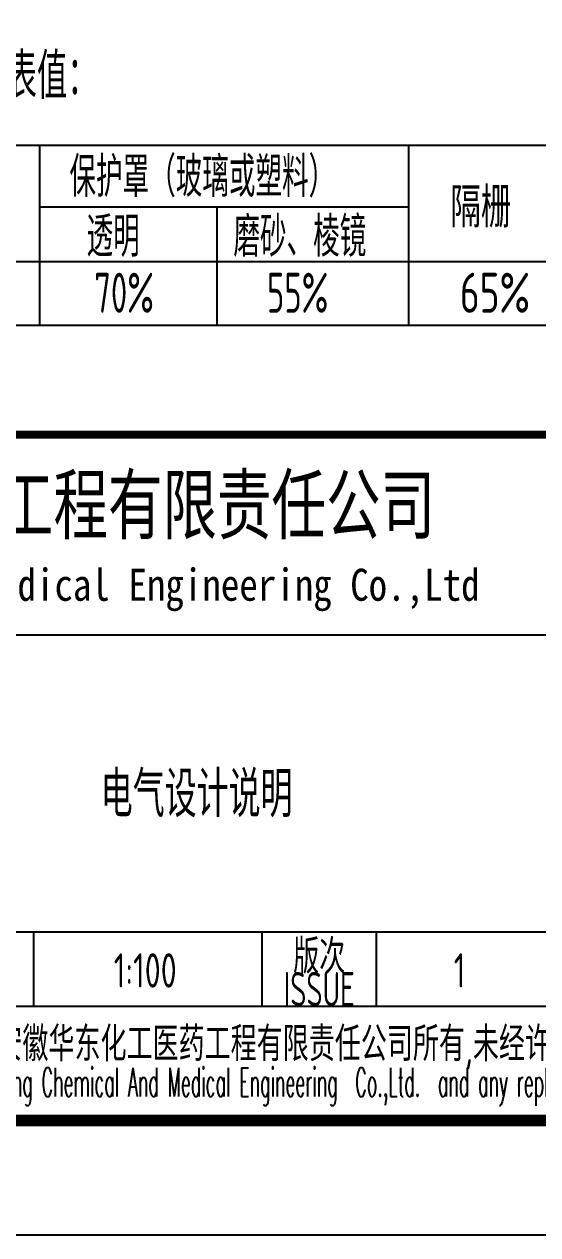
# Model space of a CAD drawing. Extents: x 4532298 to 10139194, y -639876 to -207028.
# Drawn here: x 4630757 to 4635256, y -282498 to -271905 of the extents above; entities that cross this region are included whole.
import ezdxf
from ezdxf.enums import TextEntityAlignment as Align

# ---------------------------------------------------------------- set-up
doc = ezdxf.new("R2010")
doc.units = 0
doc.header["$LTSCALE"] = 1000
doc.header["$MEASUREMENT"] = 0
doc.layers.get('0').update_dxf_attribs({"linetype": 'CONTINUOUS'})
for name, color, linetype in [('DIM_SYMB', 3, 'CONTINUOUS'), ('PUB_TITLE', 4, 'CONTINUOUS'), ('电气', 3, 'CONTINUOUS')]:
    doc.layers.add(name, color=color, linetype=linetype)
doc.styles.add('ECEC_TQ', font='txt_l.shx', dxfattribs={"bigfont": 'hztxt_l.shx'})
doc.styles.add('SCEI', font='sceie.shx', dxfattribs={"width": 0.75, "bigfont": 'sceic.shx'})
doc.styles.add('sceie', font='sceie.shx', dxfattribs={"width": 0.7, "bigfont": 'sceic.shx'})
doc.styles.add('TSSD_Rein', font='Tssdeng.shx', dxfattribs={"width": 0.7, "bigfont": 'hztxt.shx'})
doc.styles.add('宋体', font='', dxfattribs={"width": 0.7})
doc.styles.get('宋体').set_extended_font_data('SimSun')

msp = doc.modelspace()

# ---------------------------------------------------------------- linework, layer by layer
for p, q in [((4624341.8, -277248.2), (4635341.8, -277248.2)), ((4629841.8, -279848.2), (4642341.8, -279848.2)), ((4630841.8, -280498.2), (4630841.8, -279848.2)), ((4632841.8, -280498.2), (4632841.8, -279848.2)), ((4633841.8, -280498.2), (4633841.8, -279848.2)), ((4624341.8, -280498.2), (4642341.8, -280498.2)), ((4624341.8, -281498.2), (4642341.8, -281498.2))]:
    msp.add_line(p, q)
at = {"const_width": 70}
msp.add_lwpolyline([(4642341.8, -275498.2), (4624341.8, -275498.2)], dxfattribs=at)
at = {"layer": 'PUB_TITLE'}
msp.add_lwpolyline([(4583941.8, -282498.2), (4643341.8, -282498.2), (4643341.8, -240498.2), (4583941.8, -240498.2)], close=True, dxfattribs=at)
at = {"layer": 'PUB_TITLE', "const_width": 100}
msp.add_lwpolyline([(4586441.8, -281498.2), (4642341.8, -281498.2), (4642341.8, -241498.2), (4586441.8, -241498.2)], close=True, dxfattribs=at)
at = {"layer": '电气', "color": 3}
for p, q in [((4627212.1, -272962.3), (4635645.3, -272962.3)), ((4630894.2, -274539.4), (4630894.2, -272962.3)), ((4634127.7, -274539.4), (4634127.7, -272962.3)), ((4630894.2, -273502.7), (4634127.7, -273502.7)), ((4632447, -274539.4), (4632447, -273502.7)), ((4627212.1, -273982.1), (4635645.3, -273982.1)), ((4627212.1, -274539.4), (4635645.3, -274539.4))]:
    msp.add_line(p, q, dxfattribs=at)

# ---------------------------------------------------------------- texts
for s, height, style, width, p in [('安徽华东化工医药工程有限责任公司', 500, '宋体', 0.7, (4630536.7, -276098.2)), ('Anhui Huadong Chemical & Medical Engineering Co.,Ltd', 280, '宋体', 0.85, (4630536.7, -276848.2)), ('版次', 300, 'sceie', 0.8, (4633341.8, -280048.2)), ('1:100', 300, 'sceie', 0.8, (4631817.7, -280185.1)), ('1', 300, 'sceie', 0.8, (4634571.2, -280185.1)), ('ISSUE', 300, 'sceie', 0.7, (4633341.8, -280348.2)), ('本文件专有权属安徽华东化工医药工程有限责任公司所有,未经许可不得复制或转让给第三方', 300, 'sceie', 0.8, (4633512.9, -280847.1)), ('The proprietary right of this document belongs to Anhui Huadong Chemical And Medical Engineering  Co.,Ltd.  and any replication or transfer to the 3rd. side is forbidden without its permission. ', 250, 'ECEC_TQ', 0.45, (4633341.8, -281198.2))]:
    msp.add_text(s, height=height, dxfattribs=dict(style=style, width=width)).set_placement(p, align=Align.MIDDLE)
at = {"layer": 'DIM_SYMB', "color": 7, "linetype": 'ByBlock', "style": 'TSSD_Rein', "width": 0.7}
msp.add_text('电气设计说明', height=400, dxfattribs=at).set_placement((4631428, -278843.3))
at = {"layer": '电气', "color": 3}
for s, height, style, width, p in [('荧光灯灯具的效率不应低于下表值：', 400, 'sceie', 0.7, (4627145, -272559.3)), ('保护罩（玻璃或塑料）', 350, 'sceie', 0.7, (4631153.9, -273416.2)), ('隔栅', 350, 'SCEI', 0.8, (4634490.8, -273683.7)), ('透明', 350, 'sceie', 0.7, (4631303.8, -273939.6)), ('磨砂、棱镜', 350, 'sceie', 0.7, (4632589.7, -273939.6)), ('70%', 350, 'sceie', 0.7, (4631370.9, -274430)), ('55%', 350, 'sceie', 0.7, (4632883.9, -274430)), ('65%', 350, 'SCEI', 0.8, (4634574.2, -274430))]:
    msp.add_text(s, height=height, dxfattribs=dict(at, style=style, width=width)).set_placement(p)

doc.saveas('drawing.dxf')
